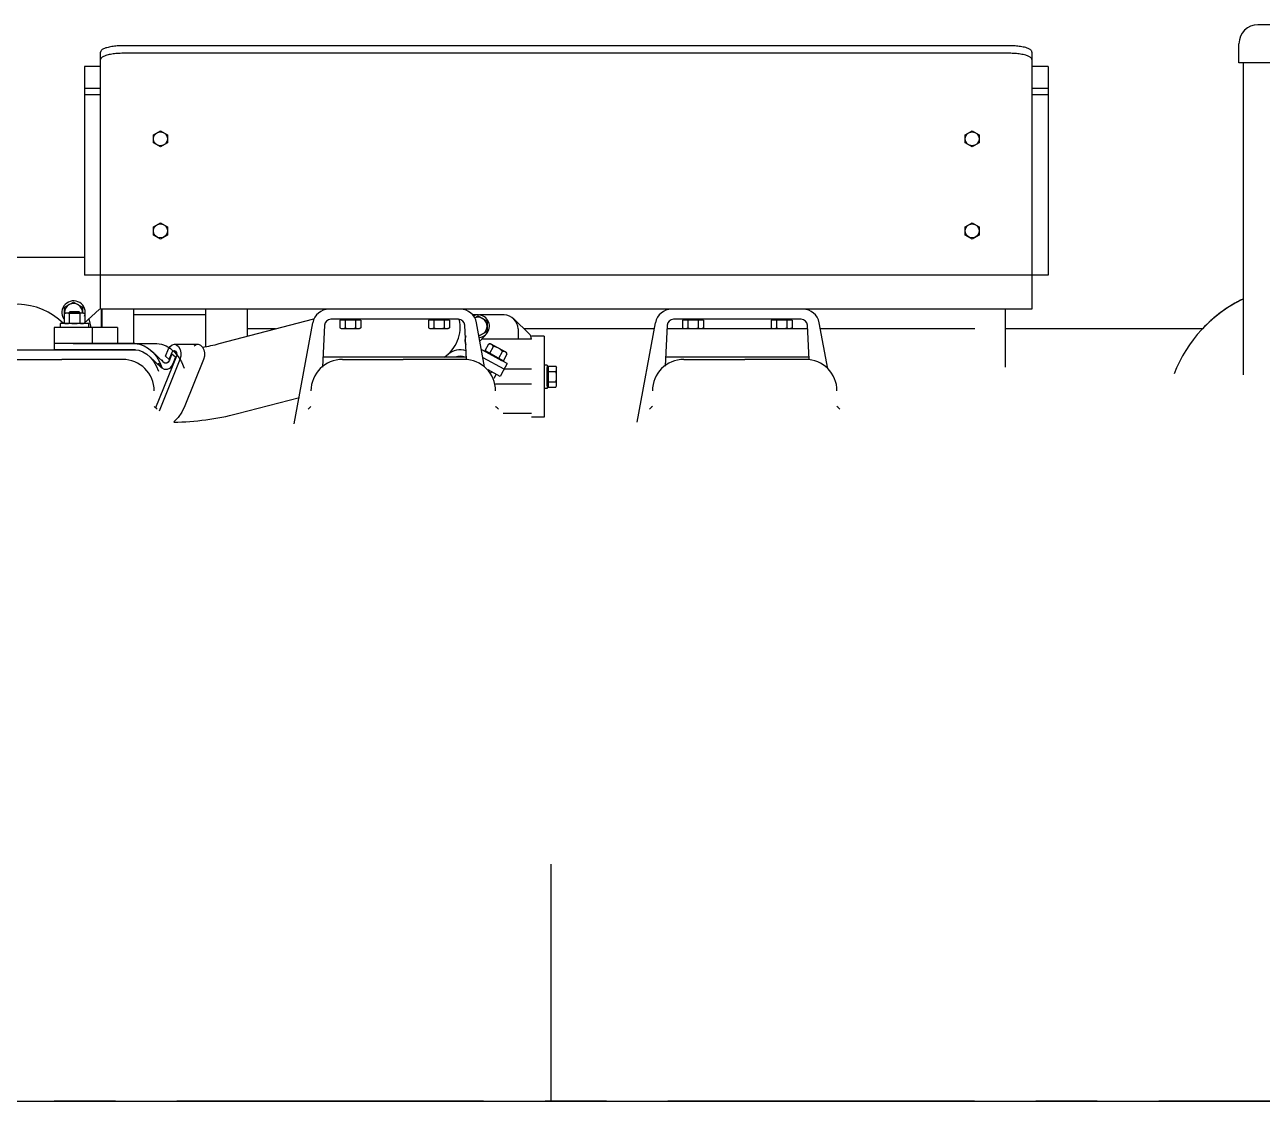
# Model space of a CAD drawing. Header units: millimetres. Extents: x 1638 to 3309, y -435 to 1865.
# Drawn here: x 2375.89 to 2380.93, y -278.31 to -273.92 of the extents above; entities that cross this region are included whole.
import ezdxf

# ---------------------------------------------------------------- set-up
doc = ezdxf.new("R2010")
doc.units = ezdxf.units.MM
doc.linetypes.add('CENTER', pattern=[2, 1.25, -0.25, 0.25, -0.25])
doc.linetypes.add('HIDDEN', pattern=[9.525, 6.35, -3.175])
for name, color, linetype in [('25D', 3, 'CENTER'), ('Frame', 243, 'Continuous'), ('GRAPHICS', 2, 'Continuous')]:
    doc.layers.add(name, color=color, linetype=linetype)
doc.layers.add('ballast', color=1, linetype='HIDDEN', lineweight=25)

# ---------------------------------------------------------------- blocks, each defined once
blk = doc.blocks.new('EXISTING BALLAST SYSTEM')
at = {"layer": '25D', "color": 8}
blk.add_line((2387.7598, -278.3112), (2370.6682, -278.3112), dxfattribs=at)
at = {"layer": 'Frame', "color": 8}
for p, q in [((2378.0353, -278.3112), (2378.0353, -277.3454)), ((2313.1304, -278.3112), (2439.8495, -278.3112))]:
    blk.add_line(p, q, dxfattribs=at)
at = {"layer": 'GRAPHICS', "color": 8}
for p, q in [((2383.7319, -273.925), (2380.9142, -273.925)), ((2383.7319, -273.925), (2380.9142, -273.925)), ((2376.1993, -275.084), (2376.1992, -274.0361)), ((2376.1993, -275.084), (2376.1992, -274.0361)), ((2379.8996, -274.0105), (2376.292, -274.0105)), ((2379.8996, -274.0105), (2376.292, -274.0105)), ((2379.9025, -274.0414), (2376.2921, -274.0414)), ((2379.9025, -274.0414), (2376.2921, -274.0414)), ((2379.9936, -274.0361), (2379.9936, -275.084)), ((2379.9936, -274.0361), (2379.9936, -275.084)), ((2380.8369, -274.0795), (2380.8369, -274.0022)), ((2380.8369, -274.0795), (2380.8369, -274.0022)), ((2381.08, -274.0795), (2380.8369, -274.0795)), ((2380.8549, -274.0795), (2380.8369, -274.0795)), ((2380.8549, -275.3519), (2380.8549, -274.0795)), ((2380.8549, -275.0418), (2380.8549, -274.0795)), ((2376.1339, -274.0952), (2376.1339, -274.9457)), ((2376.1339, -274.0952), (2376.1339, -274.9457)), ((2376.1993, -274.0952), (2376.1339, -274.0952)), ((2376.1993, -274.0952), (2376.1339, -274.0952)), ((2380.0591, -274.0952), (2379.9936, -274.0952)), ((2380.0591, -274.0952), (2379.9936, -274.0952)), ((2380.0591, -274.0952), (2380.0591, -274.9457)), ((2380.0591, -274.0952), (2380.0591, -274.9457)), ((2376.1993, -274.1843), (2376.1339, -274.1843)), ((2376.1993, -274.1843), (2376.1339, -274.1843)), ((2380.0591, -274.1843), (2379.9936, -274.1843)), ((2380.0591, -274.1843), (2379.9936, -274.1843)), ((2376.1993, -274.2105), (2376.1339, -274.2105)), ((2376.1993, -274.2105), (2376.1339, -274.2105)), ((2380.0591, -274.2105), (2379.9936, -274.2105)), ((2380.0591, -274.2105), (2379.9936, -274.2105)), ((2376.4143, -274.3732), (2376.4429, -274.3567)), ((2376.4143, -274.3732), (2376.4429, -274.3567)), ((2376.4143, -274.4062), (2376.4143, -274.3732)), ((2376.4143, -274.4062), (2376.4143, -274.3732)), ((2376.4429, -274.3567), (2376.4715, -274.3732)), ((2376.4429, -274.3567), (2376.4715, -274.3732)), ((2376.4715, -274.3732), (2376.4715, -274.4062)), ((2376.4715, -274.3732), (2376.4715, -274.4062)), ((2379.7214, -274.3732), (2379.75, -274.3567)), ((2379.7214, -274.3732), (2379.75, -274.3567)), ((2379.7214, -274.4062), (2379.7214, -274.3732)), ((2379.7214, -274.4062), (2379.7214, -274.3732)), ((2379.75, -274.3567), (2379.7786, -274.3732)), ((2379.75, -274.3567), (2379.7786, -274.3732)), ((2379.7786, -274.3732), (2379.7786, -274.4062)), ((2379.7786, -274.3732), (2379.7786, -274.4062)), ((2376.4429, -274.4227), (2376.4143, -274.4062)), ((2376.4429, -274.4227), (2376.4143, -274.4062)), ((2376.4715, -274.4062), (2376.4429, -274.4227)), ((2376.4715, -274.4062), (2376.4429, -274.4227)), ((2379.75, -274.4227), (2379.7214, -274.4062)), ((2379.75, -274.4227), (2379.7214, -274.4062)), ((2379.7786, -274.4062), (2379.75, -274.4227)), ((2379.7786, -274.4062), (2379.75, -274.4227)), ((2376.4143, -274.7487), (2376.4429, -274.7322)), ((2376.4143, -274.7487), (2376.4429, -274.7322)), ((2376.4143, -274.7817), (2376.4143, -274.7487)), ((2376.4143, -274.7817), (2376.4143, -274.7487)), ((2376.4429, -274.7322), (2376.4715, -274.7487)), ((2376.4429, -274.7322), (2376.4715, -274.7487)), ((2376.4715, -274.7487), (2376.4715, -274.7817)), ((2376.4715, -274.7487), (2376.4715, -274.7817)), ((2379.7214, -274.7487), (2379.75, -274.7322)), ((2379.7214, -274.7487), (2379.75, -274.7322)), ((2379.7214, -274.7817), (2379.7214, -274.7487)), ((2379.7214, -274.7817), (2379.7214, -274.7487)), ((2379.75, -274.7322), (2379.7786, -274.7487)), ((2379.75, -274.7322), (2379.7786, -274.7487)), ((2379.7786, -274.7487), (2379.7786, -274.7817)), ((2379.7786, -274.7487), (2379.7786, -274.7817)), ((2376.4429, -274.7983), (2376.4143, -274.7817)), ((2376.4429, -274.7983), (2376.4143, -274.7817)), ((2376.4715, -274.7817), (2376.4429, -274.7983)), ((2376.4715, -274.7817), (2376.4429, -274.7983)), ((2379.75, -274.7983), (2379.7214, -274.7817)), ((2379.75, -274.7983), (2379.7214, -274.7817)), ((2379.7786, -274.7817), (2379.75, -274.7983)), ((2379.7786, -274.7817), (2379.75, -274.7983)), ((2376.1339, -274.8735), (2375.6309, -274.8735)), ((2376.1339, -274.8735), (2375.6309, -274.8735)), ((2380.0591, -274.9457), (2376.1338, -274.9457)), ((2380.0591, -274.9457), (2376.1338, -274.9457)), ((2376.0506, -275.1033, 0), (2376.0563, -275.1, 0)), ((2376.0526, -275.0763, 0), (2376.0894, -275.0551, 0)), ((2376.0526, -275.1016, 0), (2376.0526, -275.0763, 0)), ((2376.1299, -275.1, 0), (2376.0563, -275.1, 0)), ((2376.0682, -275.1002, 0), (2376.0757, -275.0927, 0)), ((2376.0682, -275.1002, 0), (2376.1179, -275.1002, 0)), ((2376.0736, -275.1, 0), (2376.0736, -275.0947, 0)), ((2376.0757, -275.0927, 0), (2376.1104, -275.0927, 0)), ((2376.0894, -275.0551, 0), (2376.1262, -275.0763, 0)), ((2376.1179, -275.1002, 0), (2376.1104, -275.0927, 0)), ((2376.1125, -275.1, 0), (2376.1125, -275.0947, 0)), ((2376.1262, -275.0763, 0), (2376.1262, -275.1, 0)), ((2376.1299, -275.1, 0), (2376.1356, -275.1033, 0)), ((2376.1953, -275.084), (2376.1314, -275.1429)), ((2376.1993, -275.084), (2376.1993, -275.0804)), ((2379.9936, -275.084), (2376.1993, -275.084)), ((2379.9936, -275.084), (2376.1993, -275.084)), ((2376.2011, -275.084), (2376.2011, -275.1584)), ((2376.2047, -275.084), (2376.2047, -275.1584)), ((2376.3335, -275.084), (2376.3335, -275.2238)), ((2376.6263, -275.084), (2376.6263, -275.2368)), ((2376.7963, -275.084), (2376.7963, -275.1945)), ((2379.8839, -275.084), (2379.8839, -275.3207)), ((2379.8839, -275.084), (2379.8839, -275.1644)), ((2376.0351, -275.1429, 0), (2376.0351, -275.1584, 0)), ((2376.151, -275.1429, 0), (2376.0351, -275.1429, 0)), ((2376.0506, -275.1033, 0), (2376.0506, -275.1396, 0)), ((2376.0563, -275.1429, 0), (2376.0506, -275.1396, 0)), ((2376.1299, -275.1429, 0), (2376.0563, -275.1429, 0)), ((2376.0718, -275.1033, 0), (2376.0718, -275.1396, 0)), ((2376.1143, -275.1033, 0), (2376.1143, -275.1396, 0)), ((2376.1356, -275.1396, 0), (2376.1299, -275.1429, 0)), ((2376.1356, -275.1033, 0), (2376.1356, -275.1396, 0)), ((2376.151, -275.1584, 0), (2376.151, -275.1429, 0)), ((2376.1607, -275.1584), (2376.153, -275.123)), ((2376.6263, -275.1068), (2376.3335, -275.1068)), ((2376.6823, -275.2243), (2377.0678, -275.1234)), ((2376.9881, -275.5507), (2377.0638, -275.1389)), ((2377.1116, -275.1496), (2377.1027, -275.3199)), ((2377.6574, -275.1252), (2377.1373, -275.1252)), ((2377.2596, -275.1285), (2377.1746, -275.1285)), ((2377.1746, -275.1285), (2377.1746, -275.16)), ((2377.1803, -275.1252), (2377.1803, -275.1285)), ((2377.1803, -275.1252), (2377.2539, -275.1252)), ((2377.1959, -275.1285), (2377.1959, -275.16)), ((2377.2384, -275.1285), (2377.2384, -275.16)), ((2377.2539, -275.1252), (2377.2539, -275.1285)), ((2377.2596, -275.1285), (2377.2596, -275.16)), ((2377.6202, -275.1285), (2377.5352, -275.1285)), ((2377.5352, -275.1285), (2377.5352, -275.16)), ((2377.5409, -275.1252), (2377.5409, -275.1285)), ((2377.5409, -275.1252), (2377.6145, -275.1252)), ((2377.5564, -275.1285), (2377.5564, -275.16)), ((2377.5989, -275.1285), (2377.5989, -275.16)), ((2377.6145, -275.1252), (2377.6145, -275.1285)), ((2377.6202, -275.1285), (2377.6202, -275.16)), ((2377.6905, -275.289), (2377.6832, -275.1496)), ((2377.7313, -275.1076), (2377.7173, -275.1076)), ((2377.7247, -275.1182, 0), (2377.7371, -275.111, 0)), ((2377.764, -275.3184), (2377.731, -275.1389)), ((2377.7371, -275.111, 0), (2377.7739, -275.1323, 0)), ((2377.8432, -275.1076), (2377.7429, -275.1076)), ((2377.7739, -275.1323, 0), (2377.7739, -275.1748, 0)), ((2377.9453, -275.1838), (2377.8824, -275.1234)), ((2378.3853, -275.5443), (2378.4597, -275.1389)), ((2378.5076, -275.1496), (2378.4989, -275.3159)), ((2379.0534, -275.1252), (2378.5333, -275.1252)), ((2378.6556, -275.1285), (2378.5706, -275.1285)), ((2378.5706, -275.1285), (2378.5706, -275.16)), ((2378.5763, -275.1252), (2378.5763, -275.1285)), ((2378.5763, -275.1252), (2378.6499, -275.1252)), ((2378.5918, -275.1285), (2378.5918, -275.16)), ((2378.6343, -275.1285), (2378.6343, -275.16)), ((2378.6499, -275.1252), (2378.6499, -275.1285)), ((2378.6556, -275.1285), (2378.6556, -275.16)), ((2379.0162, -275.1285), (2378.9312, -275.1285)), ((2378.9312, -275.1285), (2378.9312, -275.16)), ((2378.9369, -275.1252), (2379.0105, -275.1252)), ((2378.9369, -275.1252), (2378.9369, -275.1285)), ((2378.9524, -275.1285), (2378.9524, -275.16)), ((2378.9949, -275.1285), (2378.9949, -275.16)), ((2379.0105, -275.1252), (2379.0105, -275.1285)), ((2379.0162, -275.1285), (2379.0162, -275.16)), ((2379.0865, -275.2895), (2379.0791, -275.1496)), ((2379.1616, -275.3271), (2379.127, -275.1389)), ((2376.0105, -275.1584, 0), (2376.0105, -275.2495, 0)), ((2376.268, -275.1584, 0), (2376.0105, -275.1584, 0)), ((2376.151, -275.1584, 0), (2376.0351, -275.1584, 0)), ((2376.165, -275.1584, 0), (2376.165, -275.2238, 0)), ((2376.268, -275.1584, 0), (2376.268, -275.2238, 0)), ((2376.9113, -275.1644), (2376.7963, -275.1644)), ((2377.1746, -275.16), (2377.1803, -275.1632)), ((2377.1803, -275.1632), (2377.2539, -275.1632)), ((2377.2596, -275.16), (2377.2539, -275.1632)), ((2377.5352, -275.16), (2377.5409, -275.1632)), ((2377.5409, -275.1632), (2377.6145, -275.1632)), ((2377.6202, -275.16), (2377.6145, -275.1632)), ((2377.7739, -275.1748, 0), (2377.7421, -275.1931, 0)), ((2377.7714, -275.1848), (2377.7457, -275.2129)), ((2377.8998, -275.1642), (2377.8998, -275.2061)), ((2378.4551, -275.1644), (2377.925, -275.1644)), ((2378.0062, -275.1942), (2377.9547, -275.1942)), ((2378.0062, -275.1942), (2378.0062, -275.5239)), ((2379.0799, -275.1644), (2378.5068, -275.1644)), ((2378.5706, -275.16), (2378.5763, -275.1632)), ((2378.5763, -275.1632), (2378.6499, -275.1632)), ((2378.6556, -275.16), (2378.6499, -275.1632)), ((2378.9312, -275.16), (2378.9369, -275.1632)), ((2378.9369, -275.1632), (2379.0105, -275.1632)), ((2379.0162, -275.16), (2379.0105, -275.1632)), ((2379.7603, -275.1644), (2379.1317, -275.1644)), ((2380.6877, -275.1644), (2379.8839, -275.1644)), ((2380.6877, -275.1644), (2379.8839, -275.1644)), ((2375.2035, -275.2495, 0), (2376.3391, -275.2495, 0)), ((2376.268, -275.2238, 0), (2376.0105, -275.2238, 0)), ((2376.3415, -275.2495, 0), (2376.0105, -275.2495, 0)), ((2376.0879, -275.2238, 0), (2376.428, -275.2238, 0)), ((2376.3389, -275.2495, 0), (2376.1431, -275.2495, 0)), ((2376.3391, -275.2238, 0), (2376.1793, -275.2238, 0)), ((2376.3389, -275.2238, 0), (2376.3582, -275.226, 0)), ((2376.3389, -275.2495, 0), (2376.3556, -275.2515, 0)), ((2376.3556, -275.2515, 0), (2376.372, -275.2572, 0)), ((2376.3582, -275.226, 0), (2376.3771, -275.2327, 0)), ((2376.3771, -275.2327, 0), (2376.3951, -275.2436, 0)), ((2376.3951, -275.2436, 0), (2376.4118, -275.2586, 0)), ((2376.4559, -275.3003), (2376.4063, -275.2531)), ((2376.428, -275.2238, 0), (2376.4474, -275.226, 0)), ((2376.4474, -275.226, 0), (2376.4663, -275.2327, 0)), ((2376.4642, -275.2748, 0), (2376.476, -275.2461, 0)), ((2376.4663, -275.2327, 0), (2376.4842, -275.2436, 0)), ((2376.476, -275.2461, 0), (2376.4822, -275.2355, 0)), ((2376.4822, -275.2355, 0), (2376.4905, -275.2287, 0)), ((2376.4842, -275.2436, 0), (2376.5009, -275.2586, 0)), ((2376.4905, -275.2287, 0), (2376.4998, -275.2266, 0)), ((2376.4943, -275.2542, 0), (2376.4995, -275.2523, 0)), ((2376.4995, -275.2266, 0), (2376.5954, -275.2266, 0)), ((2376.4995, -275.2523, 0), (2376.5045, -275.2545, 0)), ((2376.4998, -275.2266, 0), (2376.5091, -275.2293, 0)), ((2376.5091, -275.2293, 0), (2376.5172, -275.2366, 0)), ((2376.5172, -275.2366, 0), (2376.5231, -275.2477, 0)), ((2376.5231, -275.2477, 0), (2376.5262, -275.2611, 0)), ((2376.5809, -275.2328, 0), (2376.5893, -275.2276, 0)), ((2376.5893, -275.2276, 0), (2376.5983, -275.2268, 0)), ((2376.5983, -275.2268, 0), (2376.607, -275.2305, 0)), ((2376.607, -275.2305, 0), (2376.6145, -275.2382, 0)), ((2376.6145, -275.2382, 0), (2376.6198, -275.2492, 0)), ((2376.6198, -275.2492, 0), (2376.6225, -275.2622, 0)), ((2377.9547, -275.2061), (2377.7519, -275.2061)), ((2377.8561, -275.3058, 0), (2377.7525, -275.2493, 0)), ((2377.7661, -275.2529, 0), (2377.7813, -275.2253, 0)), ((2377.7661, -275.2529, 0), (2377.7813, -275.2253, 0)), ((2377.7661, -275.2529, 0), (2377.8406, -275.2938, 0)), ((2377.7661, -275.2529, 0), (2377.8406, -275.2938, 0)), ((2377.7813, -275.2253, 0), (2377.7878, -275.2253, 0)), ((2377.7848, -275.2631, 0), (2377.7999, -275.2355, 0)), ((2377.8523, -275.2607, 0), (2377.7878, -275.2253, 0)), ((2377.8523, -275.2607, 0), (2377.7878, -275.2253, 0)), ((2375.7944, -275.2884), (2376.0416, -275.2884)), ((2376.2889, -275.2884), (2376.0416, -275.2884)), ((2376.372, -275.2572, 0), (2376.3875, -275.2667, 0)), ((2376.3875, -275.2667, 0), (2376.4019, -275.2796, 0)), ((2376.447, -275.3223), (2376.3973, -275.2749)), ((2376.4019, -275.2796, 0), (2376.4149, -275.2957, 0)), ((2376.4118, -275.2586, 0), (2376.4267, -275.2772, 0)), ((2376.4149, -275.2957, 0), (2376.426, -275.3146, 0)), ((2376.5081, -275.2755, 0), (2376.4232, -275.4856, 0)), ((2376.4267, -275.2772, 0), (2376.4396, -275.2991, 0)), ((2376.4414, -275.3156, 0), (2376.4351, -275.3032, 0)), ((2376.5226, -275.2892, 0), (2376.4374, -275.4998, 0)), ((2376.4396, -275.2991, 0), (2376.4501, -275.3236, 0)), ((2376.4548, -275.2992, 0), (2376.4501, -275.2909, 0)), ((2376.4614, -275.3038, 0), (2376.4548, -275.2992, 0)), ((2376.4686, -275.3039, 0), (2376.4614, -275.3038, 0)), ((2376.4642, -275.2748, 0), (2376.4787, -275.2884, 0)), ((2376.4752, -275.2995, 0), (2376.4686, -275.3039, 0)), ((2376.48, -275.2914, 0), (2376.4752, -275.2995, 0)), ((2376.4787, -275.2884, 0), (2376.4905, -275.2596, 0)), ((2376.4787, -275.2884, 0), (2376.4905, -275.2596, 0)), ((2376.4896, -275.2659, 0), (2376.48, -275.2914, 0)), ((2376.4896, -275.2659, 0), (2376.5045, -275.2786, 0)), ((2376.4905, -275.2596, 0), (2376.4943, -275.2542, 0)), ((2376.5045, -275.2786, 0), (2376.4949, -275.3041, 0)), ((2376.5009, -275.2586, 0), (2376.5158, -275.2772, 0)), ((2376.5045, -275.2545, 0), (2376.5082, -275.2602, 0)), ((2376.5095, -275.2679, 0), (2376.5081, -275.2756, 0)), ((2376.5082, -275.2602, 0), (2376.5095, -275.2679, 0)), ((2376.5158, -275.2772, 0), (2376.5287, -275.2991, 0)), ((2376.5261, -275.2753, 0), (2376.5228, -275.2886, 0)), ((2376.5262, -275.2611, 0), (2376.5261, -275.2753, 0)), ((2376.5287, -275.2991, 0), (2376.5392, -275.3236, 0)), ((2376.6188, -275.2892, 0), (2376.5423, -275.4783, 0)), ((2376.6222, -275.2758, 0), (2376.619, -275.2886, 0)), ((2376.6225, -275.2622, 0), (2376.6222, -275.2758, 0)), ((2377.69, -275.2797), (2377.1048, -275.2797)), ((2377.1852, -275.2884), (2377.4324, -275.2884)), ((2377.6797, -275.2884), (2377.4324, -275.2884)), ((2377.8437, -275.3285, 0), (2377.7584, -275.2819, 0)), ((2377.7695, -275.2585, 0), (2377.7711, -275.2556, 0)), ((2377.8341, -275.294, 0), (2377.7695, -275.2585, 0)), ((2377.822, -275.2836, 0), (2377.8372, -275.2559, 0)), ((2377.8341, -275.294, 0), (2377.8356, -275.2911, 0)), ((2377.8406, -275.2938, 0), (2377.8558, -275.2662, 0)), ((2377.8558, -275.2662, 0), (2377.8523, -275.2607, 0)), ((2377.8558, -275.2662, 0), (2377.8523, -275.2607, 0)), ((2379.086, -275.2797), (2378.5008, -275.2797)), ((2378.576, -275.2884), (2378.8233, -275.2884)), ((2379.0705, -275.2884), (2378.8233, -275.2884)), ((2376.426, -275.3146, 0), (2376.4351, -275.3359, 0)), ((2376.4498, -275.3247, 0), (2376.4414, -275.3156, 0)), ((2376.4596, -275.3295, 0), (2376.4498, -275.3247, 0)), ((2376.47, -275.3296, 0), (2376.4596, -275.3295, 0)), ((2376.4799, -275.3251, 0), (2376.47, -275.3296, 0)), ((2376.4885, -275.3163, 0), (2376.4799, -275.3251, 0)), ((2376.4949, -275.3041, 0), (2376.4885, -275.3163, 0)), ((2377.8277, -275.3579, 0), (2377.7781, -275.3308, 0)), ((2377.7921, -275.3384, 0), (2377.7889, -275.3444, 0)), ((2377.8108, -275.3486, 0), (2377.8011, -275.3664, 0)), ((2377.84, -275.3352, 0), (2377.8277, -275.3579, 0)), ((2377.8561, -275.3059, 0), (2377.84, -275.3352, 0)), ((2377.9547, -275.3284), (2377.8438, -275.3284)), ((2378.0191, -275.3114), (2378.0062, -275.3114)), ((2378.0191, -275.3114), (2378.0191, -275.4067)), ((2378.0191, -275.3222), (2378.0224, -275.3222)), ((2378.0191, -275.3959), (2378.0191, -275.3222)), ((2378.0224, -275.3165), (2378.054, -275.3165)), ((2378.0224, -275.3165), (2378.0224, -275.4015)), ((2378.0224, -275.3378), (2378.054, -275.3378)), ((2378.054, -275.3165), (2378.0571, -275.3222)), ((2378.0571, -275.3959), (2378.0571, -275.3222)), ((2377.9547, -275.3898), (2377.8086, -275.3898)), ((2378.0191, -275.3959), (2378.0224, -275.3959)), ((2378.0224, -275.3803), (2378.054, -275.3803)), ((2378.0224, -275.4015), (2378.054, -275.4015)), ((2378.054, -275.4015), (2378.0571, -275.3959)), ((2376.7568, -275.5091), (2377.009, -275.4431)), ((2378.0191, -275.4067), (2378.0062, -275.4067)), ((2376.5301, -275.5035, 0), (2376.5154, -275.5254, 0)), ((2376.5423, -275.4783, 0), (2376.5301, -275.5035, 0)), ((2376.5154, -275.5254, 0), (2376.4984, -275.5434, 0)), ((2377.9547, -275.5085), (2377.8398, -275.5085)), ((2378.0062, -275.5239), (2377.9547, -275.5239))]:
    blk.add_line(p, q, dxfattribs=at)
for centre in [(2376.4429, -274.3897), (2376.4429, -274.3897), (2379.75, -274.3897), (2379.75, -274.3897), (2376.4429, -274.7652), (2376.4429, -274.7652), (2379.75, -274.7652), (2379.75, -274.7652)]:
    blk.add_circle(centre, 0.0286, dxfattribs=at)
for centre, radius, start, end in [((2380.9142, -274.0022), 0.0773, 90, 180), ((2380.9142, -274.0022), 0.0773, 90, 180), ((2376.2071, -274.0361), 0.00782, 135.81, 179.9994), ((2376.2071, -274.0361), 0.00782, 135.81, 179.9994), ((2376.227, -274.0555), 0.0357, 115.5205, 135.81), ((2376.227, -274.0555), 0.0357, 115.5205, 135.81), ((2376.245, -274.0931), 0.0774, 105.4102, 115.5205), ((2376.245, -274.0931), 0.0774, 105.4102, 115.5205), ((2376.2762, -274.2064), 0.1949, 99.0422, 105.4102), ((2376.2762, -274.2064), 0.1949, 99.0422, 105.4102), ((2376.2862, -274.2692), 0.2585, 94.224, 99.0422), ((2376.2862, -274.2692), 0.2585, 94.224, 99.0422), ((2376.2862, -274.3001), 0.2585, 94.224, 99.0422), ((2376.2862, -274.3001), 0.2585, 94.224, 99.0422), ((2376.292, -274.3468), 0.3363, 90, 94.224), ((2376.292, -274.3468), 0.3363, 90, 94.224), ((2376.292, -274.3777), 0.3363, 90, 94.224), ((2376.292, -274.3777), 0.3363, 90, 94.224), ((2379.9009, -274.348), 0.3375, 85.9847, 90.2357), ((2379.9009, -274.348), 0.3375, 85.9847, 90.2357), ((2379.9009, -274.3777), 0.3363, 85.7759, 89.9999), ((2379.9009, -274.3777), 0.3363, 85.7759, 89.9999), ((2379.9062, -274.2728), 0.2621, 81.1611, 85.9847), ((2379.9062, -274.2728), 0.2621, 81.1611, 85.9847), ((2379.9066, -274.3001), 0.2585, 80.9578, 85.7759), ((2379.9066, -274.3001), 0.2585, 80.9578, 85.7759), ((2379.916, -274.2097), 0.1983, 74.8075, 81.1611), ((2379.916, -274.2097), 0.1983, 74.8075, 81.1611), ((2379.9472, -274.0946), 0.079, 64.7337, 74.8075), ((2379.9472, -274.0946), 0.079, 64.7337, 74.8075), ((2379.9655, -274.056), 0.0363, 44.4737, 64.7337), ((2379.9655, -274.056), 0.0363, 44.4737, 64.7337), ((2379.9858, -274.0361), 0.00784, 0.0007, 44.4737), ((2379.9858, -274.0361), 0.00784, 0.0007, 44.4737), ((2376.2071, -274.067), 0.00782, 135.81, 179.9994), ((2376.2071, -274.067), 0.00782, 135.81, 179.9994), ((2376.227, -274.0864), 0.0357, 115.5205, 135.81), ((2376.227, -274.0864), 0.0357, 115.5205, 135.81), ((2376.245, -274.1241), 0.0774, 105.4102, 115.5205), ((2376.245, -274.1241), 0.0774, 105.4102, 115.5205), ((2376.2762, -274.2373), 0.1949, 99.0422, 105.4102), ((2376.2762, -274.2373), 0.1949, 99.0422, 105.4102), ((2379.9166, -274.2373), 0.1949, 74.5898, 80.9578), ((2379.9166, -274.2373), 0.1949, 74.5898, 80.9578), ((2379.9478, -274.1241), 0.0774, 64.4794, 74.5898), ((2379.9478, -274.1241), 0.0774, 64.4794, 74.5898), ((2379.9658, -274.0864), 0.0357, 44.19, 64.4794), ((2379.9658, -274.0864), 0.0357, 44.19, 64.4794), ((2379.9858, -274.067), 0.00782, 0.0007, 44.19), ((2379.9858, -274.067), 0.00782, 0.0007, 44.19), ((2376.0894, -275.0976), 0.0476, 341.0891, 213.0836), ((2381.1007, -275.5523), 0.5666, 115.704, 158.7848), ((2381.1007, -275.5523), 0.5666, 115.704, 136.7893), ((2375.8601, -275.3268), 0.2627, 44.4272, 133.7138), ((2376.0612, -275.1188, 0), 0.0188, 55.6094, 124.3776), ((2376.0894, -275.0976, 0), 0.0368, 356.2286, 180), ((2376.0931, -275.1703, 0), 0.0703, 72.4131, 107.5869), ((2376.1249, -275.1188, 0), 0.0188, 55.6224, 124.3906), ((2377.1296, -275.151), 0.067, 89.9956, 169.5899), ((2377.6652, -275.151), 0.067, 10.4101, 90), ((2378.5256, -275.151), 0.067, 90, 169.5899), ((2379.0611, -275.151), 0.067, 10.4101, 90), ((2376.0612, -275.1241, 0), 0.0188, 235.6224, 304.3906), ((2376.0931, -275.0726, 0), 0.0703, 252.4131, 287.5869), ((2376.1249, -275.1241, 0), 0.0188, 235.6094, 304.3776), ((2377.1373, -275.151), 0.0258, 90, 176.9962), ((2377.5169, -275.1579), 0.1472, 304.1572, 12.85), ((2377.6575, -275.151), 0.0258, 3.0038, 90), ((2377.7371, -275.1535, 0), 0.0464, 277.6628, 112.0508), ((2377.7371, -275.1535, 0), 0.0368, 276.946, 109.183), ((2377.8432, -275.1642), 0.0567, 0, 90), ((2378.5333, -275.151), 0.0258, 90, 176.9962), ((2379.0534, -275.151), 0.0258, 3.0038, 90), ((2377.1852, -275.1436), 0.0196, 237.1379, 302.8747), ((2377.2171, -275.0896), 0.0736, 253.2213, 286.7787), ((2377.249, -275.1436), 0.0196, 237.1335, 302.8539), ((2377.5458, -275.1436), 0.0196, 237.1461, 302.8665), ((2377.5777, -275.0896), 0.0736, 253.2213, 286.7787), ((2377.6096, -275.1436), 0.0196, 237.1335, 302.8539), ((2377.7351, -275.2105, 0), 0.0515, 160.3292, 201.8014), ((2377.9238, -275.2061), 0.0309, 0, 46.1074), ((2378.5812, -275.1436), 0.0196, 237.1461, 302.8665), ((2378.6131, -275.0896), 0.0736, 253.2213, 286.7787), ((2378.645, -275.1436), 0.0196, 237.1335, 302.8539), ((2378.9418, -275.1436), 0.0196, 237.1461, 302.8665), ((2378.9737, -275.0896), 0.0736, 253.2213, 286.7787), ((2379.0055, -275.1436), 0.0196, 237.1335, 302.8539), ((2376.4865, -274.4769, 0), 0.7727, 279.56, 284.6729), ((2377.6642, -275.3273, 0), 0.0773, 71.5989, 131.0048), ((2377.7827, -275.2448, 0), 0.0196, 28.3529, 94.1211), ((2377.7827, -275.2448, 0), 0.0196, 28.3457, 94.106), ((2377.7847, -275.3075, 0), 0.0736, 44.4468, 78.0182), ((2377.7847, -275.3075, 0), 0.0736, 44.4468, 78.0182), ((2376.2889, -275.4172), 0.1288, 0, 90), ((2377.1852, -275.4172), 0.1288, 90, 180), ((2377.6642, -275.3273, 0), 0.0515, 67.4868, 112.5079), ((2377.6797, -275.4172), 0.1288, 0, 90), ((2377.8386, -275.2755, 0), 0.0196, 28.3457, 94.106), ((2377.8386, -275.2755, 0), 0.0196, 28.3529, 94.1211), ((2378.576, -275.4172), 0.1288, 90, 180), ((2379.0705, -275.4172), 0.1288, 0, 90), ((2378.0375, -275.3272), 0.0196, 327.1379, 32.8747), ((2377.9835, -275.359), 0.0736, 343.2201, 16.7799), ((2378.0375, -275.3909), 0.0196, 327.1253, 32.8747), ((2376.2982, -275.6229), 0.1854, 45, 49.9116), ((2377.1758, -275.6229), 0.1854, 130.0872, 135), ((2377.6891, -275.6229), 0.1854, 45, 49.9116), ((2378.5666, -275.6229), 0.1854, 130.0872, 135), ((2379.0799, -275.6229), 0.1854, 45, 49.9116), ((2376.4865, -274.4769, 0), 1.0671, 270.6082, 284.6746)]:
    blk.add_arc(centre, radius, start, end, dxfattribs=at)

msp = doc.modelspace()

# ---------------------------------------------------------------- block references
at = {"layer": 'ballast'}
msp.add_blockref('EXISTING BALLAST SYSTEM', (0, 0), dxfattribs=at)

doc.saveas('drawing.dxf')
